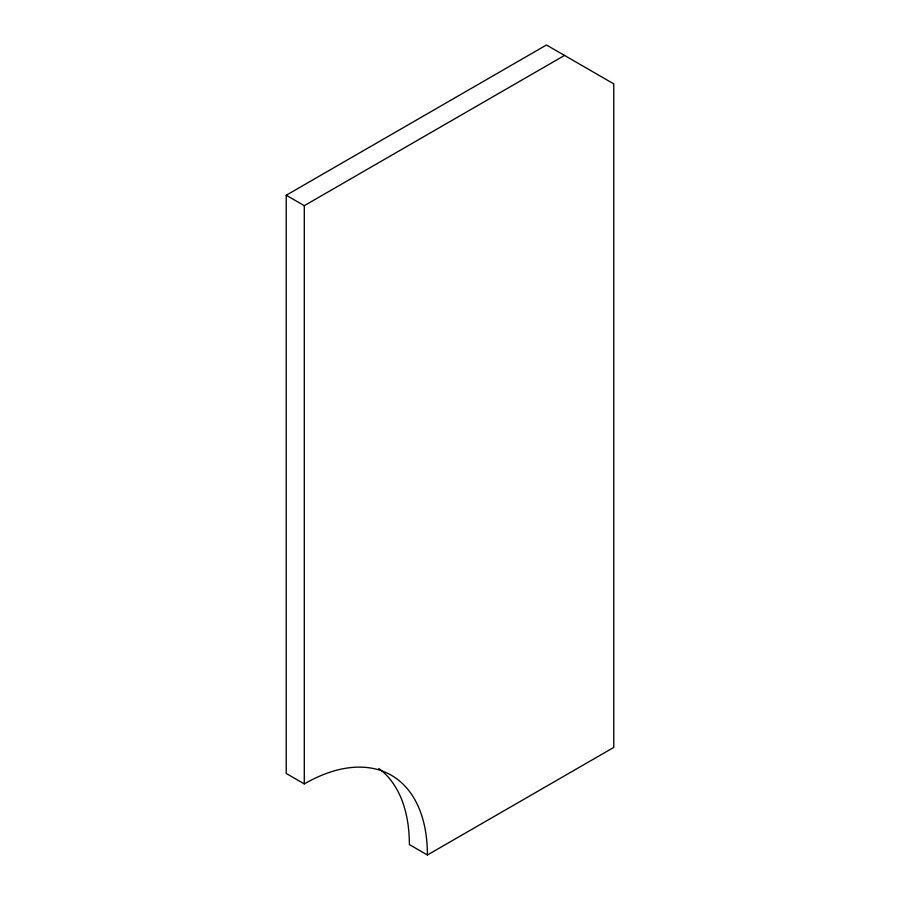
<?xml version="1.0" encoding="UTF-8"?>
<svg xmlns="http://www.w3.org/2000/svg" width="900" height="900" viewBox="0 0 900 900"><rect width="100%" height="100%" fill="white"/><g stroke="black" fill="none" stroke-linecap="round" stroke-linejoin="round"><path stroke-width="1.35" d="M427.421 855A174.139 100.541 -60 0 0 304.29 783.9L286.222 773.482L286.222 195.244L546.457 45L613.778 83.869L613.778 747.416L427.421 855L409.365 844.571A174.139 100.541 -60 0 0 378.81 768.465M286.222 195.244L304.29 205.672L564.514 55.429M304.29 205.672L304.29 783.9"/></g></svg>
